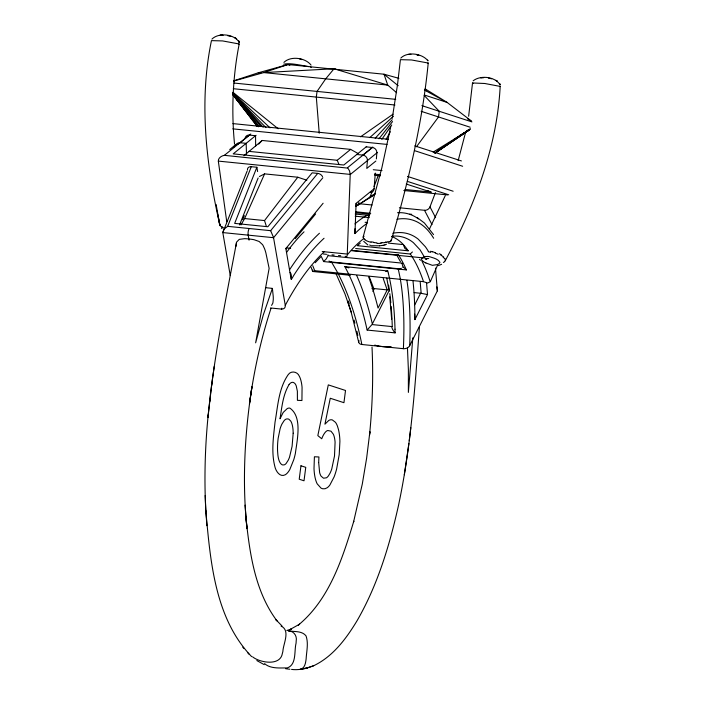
<?xml version="1.0" encoding="UTF-8"?>
<svg xmlns="http://www.w3.org/2000/svg" width="705" height="705" viewBox="0 0 705 705"><rect width="100%" height="100%" fill="white"/><g stroke="black" fill="none" stroke-linecap="round" stroke-linejoin="round"><path stroke-width="1.06" d="M403.48 245.032L404.802 248.354L408.169 250.804A199.171 73.928 -72.9 0 0 391.619 236.466M322.211 251.535L347.265 254.064L350.218 174.399L349.574 170.971L347.882 168.116L224.384 155.338C221.335 155.779 217.942 158.264 218.347 161.269L226.754 221.705M220.268 225.538A13.615 2.591 5.8 0 1 219.775 224.983L219.837 224.569M366.988 223.467A220.119 73.593 -79.2 0 0 356.792 231.786L354.967 233.584L356.087 203.375L374.091 188.755L375.298 173.095M391.011 240.96L391.108 240.863A9.288 2.423 8.6 0 0 391.275 240.431L391.301 240.308A16.259 4.248 -0.2 0 0 391.249 239.462M419.449 326.618C415.104 386.049 411.13 445.807 398.739 504.225L398.492 505.379C389.609 545.3 377.624 585.088 357.082 620.691C346.278 638.589 332.989 656.54 313.637 665.749C306.622 668.34 299.096 670.42 291.562 669.406M445.296 260.665C474.016 206.565 496.963 148.209 500.18 86.407L484.828 83.498L472.526 82.961L468.64 116.254M412.707 339.193L408.371 392.412L408.389 369.931L407.464 348.014M412.76 338.497L412.813 337.801M376.382 158.916L376.84 152.95A4.776 4.256 55.8 0 0 372.381 147.495L366.159 146.869M391.293 240.502C408.204 182.428 422.365 123.349 428.217 63.036L411.579 59.969L400.414 59.669L397.497 84.706L392.262 118.29M208.204 414.892C205.023 446.838 204.106 479.039 205.842 511.107L205.199 495.465M409.261 440.687L410.803 427.662M211.967 382.524L207.913 417.598L209.931 398.748L209.552 401.85C215.695 348.27 226.561 295.413 236.519 242.458M408.9 443.507L404.326 474.765M211.5 386.023L214.25 366.397M401.973 263.326L402.96 266.807L406.371 269.909A201.974 73.496 -84.2 0 0 398.616 255.087L352.068 250.398M234.527 143.996C231.266 110.667 232.747 76.854 239.189 43.983L222.595 40.925L211.456 40.626C198.739 101.723 206.195 164.503 219.74 224.736L216.1 204.415M324.053 238.264A224.111 101.476 -79.4 0 0 293.624 275.584C289.068 283.886 293.157 275.144 290.09 272.456M390.746 126.609L381.854 167.808L363.119 237.144L363.401 238.202M412.98 280.89A224.111 63.097 -78.9 0 1 414.884 314.95L414.91 319.603L414.672 314.122M465.52 132.593L458.171 160.617M312.668 270.059L312.571 271.266M354.967 233.584L354.976 228.737M271.002 308.358C260.779 339.422 253.862 371.517 249.455 403.912L251.941 386.798C244.67 433.645 242.071 481.436 246.97 528.662L245.067 505.141M272.333 288.565L263.291 314.95L255.633 342.833L269.134 268.367L265.908 253.016A59.017 43.631 31.2 0 0 264.587 248.786L263.062 245.481A12.126 8.962 31.2 0 0 262.507 244.6L259.132 241.48L254.047 239.718A43.983 32.518 31.2 0 0 249.676 239.065L248.028 238.88A47.596 35.188 31.2 0 0 244.573 238.678L239.268 239.374L236.686 241.991A12.126 8.962 31.2 0 0 236.422 242.793L236.043 245.499A56.876 42.044 31.2 0 0 236.008 246.318M399.374 207.755L424.498 210.284A4.776 4.001 -31.1 0 0 429.98 206.9L435.417 192.615M372.09 191.637L369.755 197.752L355.699 206.424M374.038 186.543L378.321 175.325M247.102 171.148L222.806 232.579L230.244 275.54M322.872 177.722L273.566 237.691L222.806 232.579L223.926 229.187L227.644 226.367L251.297 166.697L256.867 167.261L257.616 171.571M256.867 167.261L234.659 223.397L267.847 226.737L312.174 172.84L317.743 173.395A4.794 3.543 31.2 0 1 322.529 176.664M239.568 224.921L258.145 177.968M242.731 219.713L244.344 215.633M363.145 237.065L364.062 236.281M430.57 281.11L437.638 265.01M241.004 224.921L244.626 218.559L264.604 173.879L297.783 177.219L306.816 180.207M445.269 195.655L429.327 229.275M403.375 348.711A5.067 3.252 -13.3 0 0 409.64 345.741L437.382 290.804L436.792 286.9M358.96 202.476L357.541 205.463L373.932 194.377M437.356 290.865L435.47 268.094M372.892 291.465L374.337 288.592L387.204 289.887L378.047 308.067A227.812 96.171 -88.5 0 0 368.724 277.091M389.363 290.169L372.337 323.992A208.213 87.896 -88.5 0 0 356.721 275.54M414.822 304.736L420.603 293.254A4.776 3.225 26.7 0 1 421.158 293.333L426.992 294.461M414.91 319.603L427.521 294.558L426.525 282.538M281.85 308.2L281.392 309.072L270.464 307.97M386.111 139.343L390.385 131.72M400.828 58.066C407.552 51.271 422.233 53.474 427.909 60.753M283.912 62.401C290.68 55.624 305.424 57.722 311.046 65.089M211.967 39.075C218.717 32.315 234.633 34.016 239.242 42.45L238.836 41.057L239.242 42.45M428.217 63.036L427.627 63.265M289.103 384.516C282.925 394.809 281.877 407.19 280.017 418.805L283.216 412.425L287.261 408.556A29.504 10.734 -84.2 0 1 289.87 408.125C302.648 416.893 297.043 440.343 295.36 453.491A38.317 13.941 -84.2 0 1 293.774 459.678L289.773 469.601A28.561 10.39 -84.2 0 1 287.517 472.817A29.434 10.716 -84.2 0 1 285.164 474.809C279.92 477.611 275.743 470.949 274.853 466.534C271.117 452.02 273.487 436.836 275.029 422.18C277.858 406.159 278.634 388.446 288.186 374.672C291.068 370.31 297.633 371.641 299.352 376.285A25.653 9.332 -84.2 0 1 301.07 381.079A25.565 9.306 -84.2 0 1 302.066 387.345L301.934 400.519L297.413 400.325L297.378 391.257L296.267 386.014A16.074 5.851 -84.2 0 0 294.866 383.485L293.685 382.586A20.842 7.588 -84.2 0 0 292.839 382.339A18.894 6.874 -84.2 0 0 289.103 384.498M381.802 139.387L391.751 124.952M416.443 146.799L438.519 116.951L439.25 111.275L424.199 95.483M412.407 251.967L410.248 253.967A201.189 81.137 -79.3 0 1 423.493 281.648L427.521 283.049L430.2 281.841A205.798 82.811 -79.4 0 0 421.995 261.202M239.189 43.983L238.572 44.203M500.18 86.407L499.572 86.627M266.411 226.517L264.534 220.568L297.783 177.219M378.982 138.815L392.57 121.551M473.161 80.819C480.413 74.977 495.307 76.581 500.074 84.847L499.589 83.454L500.074 84.847M227.706 226.34L270.649 230.676L317.743 173.395M291.191 279.436L285.842 248.565L323.119 203.243M295.272 238.695L315.637 213.932M369.305 214.664L369.764 214.285M271.575 305.38L272.703 303.414A14.558 10.769 31.2 0 0 272.95 302.533L273.276 299.546A57.651 42.626 31.2 0 0 273.232 296.452L272.403 288.38L265.864 287.719M375.157 138.312L392.209 119.735M258.673 144.111L262.137 140.462L350.623 149.381L358.096 153.523M315.179 262.745L320.572 257.069M395.012 329.2L395.1 332.875L367.138 330.063L371.976 324.556L392.024 326.582M243.93 155.717L262.137 140.462M369.773 137.607L393.399 116.29M357.4 245.507L360.264 243.11M229.742 149.513L235.637 144.728M224.384 155.338L249.323 135.096L255.554 135.721L255.651 146.173M236.263 144.666A4.776 4.186 50.9 0 1 240.061 142.727L250.804 134.003M256.074 135.29L233.196 153.866L343.802 165.014L366.688 146.437M248.724 151.355L337.21 160.273L350.623 149.381M356.765 154.492L362.872 155.1L372.786 147.054M347.468 167.764L372.381 147.495M350.218 174.558L377.334 152.536M375.862 161.04L366.776 168.424L367.42 160.59A4.776 4.186 50.9 0 0 362.872 155.1M423.493 281.648L314.677 270.676L312.976 271.513L350.359 275.285M375.562 193.293L369.755 197.752L375.192 194.042M386.428 244.274L385.617 244.679A6.592 1.771 -2.2 0 1 384.771 244.935M406.371 269.909L323.613 261.564L326.204 258.973L328.098 255.668L402.017 263.124M360.546 136.814L393.064 114.184M435.047 153.241L469.504 129.746L436.421 151.584M434.906 153.135L469.495 129.738L434.941 152.862M453.738 139.643L469.451 129.658L433.152 152.121M386.516 271.531L387.75 270.949L388.243 272.87M220.295 224.208L220.145 224.296A9.086 1.736 -2.6 0 0 219.81 224.569M460.083 135.351L469.424 129.614M466.525 131.201L470.323 128.997M398.616 255.087L396.695 254.937L400.458 261.714M467.389 130.443L470.288 128.909M355.69 205.358L356.351 204.573L356.087 203.375M441.621 264.287L438.431 265.6M259.414 176.514L264.604 173.879M390.385 241.348L390.182 241.436A9.086 2.15 4.3 0 1 389.407 241.648M313.637 665.749L305.847 668.41L300.189 669.327C304.102 668.728 305.344 664.41 305.82 661.052A57.687 53.615 85.5 0 0 306.12 659.025C306.525 651.402 308.675 643.242 306.014 635.857C301.996 630.702 294.302 631.847 288.512 630.904M233.69 80.819L258.268 72.791L287.931 64.534L384.013 74.219L398.88 78.325M286.812 630.499L291.57 629.001L289.966 629.547L299.599 624.154L298.347 625.088C329.508 599.321 342.463 558.598 353.778 521.215L353.575 521.956L362.3 484.035L366.618 458.232L369.896 431.689L369.49 435.311C372.469 406.001 373.421 376.479 372.011 347.045M233.734 81.04L263.705 72.589L287.931 64.534L289.825 65.309M384.789 244.935L383.247 245.269M389.477 241.665L388.085 241.947M304.401 668.472L307.468 667.855M371.887 288.645L373.791 288.565A4.776 3.225 26.7 0 1 374.337 288.592M391.134 346.701L386.543 346.878A45.851 29.407 -13.3 0 1 383.035 346.631L382.216 346.552A42.441 27.222 -13.3 0 1 377.968 345.961M379.528 245.825L371.359 245.71M385.917 242.247L385.177 242.326M381.916 242.643L380.85 242.723M258.268 72.791L261.493 72.58M410.945 54.276L408.662 54.347M376.902 242.811L375.051 242.705A10.469 3.983 4.8 0 1 373.553 242.476M409.649 214.153L411.729 214.302M234.034 83.049L395.708 99.343M233.293 88.715L394.976 105.01M232.932 123.604L388.349 139.273M232.765 128.856L387.036 144.41M240.061 142.727L246.16 143.344L246.494 154.139M373.271 169.711L382.013 170.592M374.443 174.126L379.907 174.673M374.875 175.316L380.312 175.862M218.321 161.101L350.218 174.399M405.014 189.478L431.107 192.112L406.256 184.04M403.815 190.509L447.56 194.924M358.96 203.683L372.073 205.005M355.496 211.773L370.707 213.307M356.642 212.848L369.905 214.188M355.188 214.02L367.199 215.237A4.776 4.265 55.5 0 1 369.411 216.065M355.197 216.179L369.385 217.607M365.093 222.295L367.287 222.516M244.626 218.559L264.534 220.568M388.288 243.093L402.414 244.52M357.347 245.684L408.169 250.804M355.655 248.504L410.195 254.003M351.381 250.663L425.027 258.083L420.074 249.843L413.386 242.67A200.017 74.228 -72.9 0 0 392.2 236.166M286.256 247.913L290.619 248.354M323.278 253.985L326.538 254.311M331.985 254.866L334.161 255.078M338.515 255.518L340.691 255.739M367.138 330.063L366.292 326.3A203.489 86.177 -88.6 0 0 346.534 269.821L344.851 266.622L387.75 270.949M414.17 292.601L420.603 293.254M427.459 258.779L426.86 258.682M289.896 669.248L285.613 668.728M431.107 192.112L427.459 190.482M288.222 630.799C293.756 630.86 297.298 635.901 296.171 641.189A57.66 53.545 -72 0 1 296.056 643.233C294.029 651.12 296.814 664.63 287.261 667.926C279.814 667.882 270.412 668.957 264.551 663.599M308.675 66.543C300.92 65.442 290.363 62.63 283.718 64.208M377.977 345.943L376.399 345.582A10.064 6.46 -13.3 0 1 374.831 345.053M491.667 78.801L488.442 78.096M231.064 36.44L227.83 35.735M371.464 242.159L370.663 241.974M416.558 54.761L418.832 55.272L417.475 54.964M299.74 59.079L302.022 59.59L300.665 59.282M426.587 258.62L425.882 258.4M461.414 160.934L414.76 145.882M347.063 267.548L344.851 266.622M473.566 83.534L472.456 83.049M430.561 251.262L432.412 251.879M424.498 95.06L447.093 102.401L471.24 120.899M336.074 69.407L334.055 68.755L263.705 72.589L387.724 85.085L396.633 92.707M421.89 105.644L471.936 121.894M421.149 111.311L470.182 127.226M414.707 150.694L462.639 166.257M407.481 176.409L453.148 191.231M407.331 181.37L448.706 194.809M281.092 626.075C290.698 630.473 283.199 643.788 282.872 651.473A57.687 52.39 -52.3 0 1 282.361 653.438C280.282 666.498 259.519 662.594 252.566 656.813M310.57 67.01L311.222 67.363M435.152 252.928L438.202 254.285M370.522 245.419L369.667 245.005M285.842 248.565L286.556 248.918M222.181 226.728L221.678 226.49M264.225 664.639L256.805 660.559M425.961 262.983L432.376 265.336L437.347 264.587A19.105 8.046 13.9 0 0 439.241 263.45L439.761 262.78A6.592 2.785 14.5 0 0 439.894 262.304C437.981 258.726 432.985 257.898 429.433 256.655A5.622 2.115 14.9 0 0 426.666 256.453C423.74 256.047 418.77 259.369 423.264 261.423M367.887 244.961L363.718 241.33M424.392 89.984L447.093 102.401L425.185 88.909M467.441 118.757L471.116 121.066M417.069 217.457L424.419 223.018L433.549 234.598M364.917 239.603L364.335 239.171M424.833 89.403L426.516 90.725M232.95 92.293L278.184 128.768M398.184 85.71L384.013 74.219L387.724 85.085L334.055 68.755L325.719 78.837L317.056 91.412L316.316 97.087L319.233 133.21M380.321 175.589L379.863 175.06M281.982 625.934L275.919 619.695L276.977 620.885C254.778 591.231 249.623 552.843 245.878 516.994M345.142 256.276L346.745 256.796L347.274 254.919A205.798 68.808 -79.2 0 1 363.392 238.933M206.891 525.701L205.825 510.861C210.381 561.11 214.84 618.391 251.641 656.637M419.501 259.281L420.515 260.233M232.606 92.655L270.024 127.852M221.388 228.041L221.996 228.631M395.1 332.875L394.236 331.932M233.17 93.694L265.97 127.64M232.985 93.844L263.132 127.129M242.767 647.19L243.833 648.38M247.878 652.918L248.971 654.152M232.853 93.959L260.841 126.213M232.694 94.082L259.079 126.221M233.285 95.034L258.479 126.785M233.258 94.999L245.455 110.385M246.812 112.095L254.946 122.344M256.303 124.054L257.66 125.763M233.214 95.113L257.404 126.38M233.188 95.14L257.29 126.53M270.649 230.676L273.522 237.488L285.278 305.353A209.517 94.867 -79.4 0 1 324.212 251.782M429.988 206.9L435.628 217.686M424.498 210.284L431.998 224.613M336.003 273.619L344.957 293.888L351.161 312.042L347.979 302.198M327.86 254.734L328.177 255.43M337.21 160.273L338.946 164.283M427.627 60.066L427.909 60.753M369.279 276.845L373.791 288.565M311.134 267.318L312.553 271.222M383.22 278.475L387.204 289.887M350.984 311.504L358.686 342.137M388.34 273.258L388.525 274.042A203.489 61.238 -80.1 0 1 395.012 329.2M386.789 278.123L388.852 289.914M217.986 214.902L219.722 224.895M249.059 240.176L248.186 235.135A4.776 1.736 -84.2 0 1 249.173 228.508M389.777 296.796L391.645 319.118M420.215 281.982L421.158 293.333M388.578 285.12A208.213 62.974 -80.2 0 1 389.46 291.05M389.803 293.659A208.213 62.974 -80.2 0 1 390.808 302.674M391.143 306.402A208.213 62.974 -80.2 0 1 392.244 326.001M361.85 344.525A5.067 3.252 -13.3 0 1 359.03 340.647M406.908 280.387A209.517 58.991 -78.9 0 1 409.711 345.75M403.181 267.177A4.732 3.031 -13.3 0 1 402.916 267.398M401.374 268.261A4.732 3.031 -13.3 0 1 398.184 268.746M331.429 262.093A4.732 3.111 -14.2 0 1 329.024 260.991M348.288 300.982A209.517 92.32 -90 0 1 349.213 303.758M354.104 320.132A209.517 92.32 -90 0 1 354.897 323.128M356.897 331.262A209.517 92.32 -90 0 1 357.84 335.395M394.306 331.747A5.966 3.587 49.7 0 1 391.83 326.477M386.569 271.346A6.037 1.93 -57.4 0 1 385.723 271.531M348.949 267.821A6.037 4.882 48.8 0 1 347.168 267.371M312.764 265.723A201.119 64.657 -89.1 0 1 314.677 270.676M321.154 256.232A201.974 73.496 -84.2 0 1 323.613 261.564M245.155 137.819A4.776 4.256 55.9 0 1 249.323 135.087M234.025 146.896A4.776 4.186 50.9 0 1 238.149 144.164M354.976 223.882A224.913 75.347 -79.3 0 1 367.199 215.237M374.091 188.755A4.776 4.256 55.9 0 1 370.495 192.518M247.49 170.081A4.794 3.543 31.2 0 1 251.297 166.706M286.538 252.46A227.812 98.259 -80.6 0 1 304.022 231.83M285.208 305.353A5.067 3.745 31.2 0 1 281.392 309.107M289.649 269.636A228.808 103.194 -79.5 0 1 319.444 233.249M426.569 259.502A5.746 2.485 29 0 1 425.362 259.193M428.746 258.559A5.393 4.353 53 0 1 427.538 258.391M428.525 251.614A211.394 78.458 -73.1 0 0 425.344 246.706L418.215 239.162A205.04 76.096 -73.1 0 0 392.861 233.258M396.959 219.264A217.589 80.758 -73.1 0 1 433.637 238.255M397.532 212.707A222.507 82.573 -73.4 0 1 418.444 218.92M385.882 242.458A22.719 2.97 -2.2 0 1 382.454 242.802M387.768 241.903A13.615 1.903 -1.7 0 1 385.626 242.185M390.923 240.951A10.928 2.741 6 0 1 390.244 241.321M364.547 239.162A22.058 6.081 4.5 0 1 363.533 238.202M364.688 239.638A18.638 5.05 5 0 0 366.256 240.608A11.527 2.943 6.6 0 0 370.292 242.097M373.694 242.238A11.218 3.419 5.9 0 1 371.799 241.903M381.238 243.295A20.348 9.544 5.2 0 1 377.034 243.428M383.229 245.261A19.105 4.988 -2.4 0 1 379.501 245.798M221.238 226.481A22.719 4.283 6.4 0 1 220.048 225.697M223.617 227.83A20.348 7.129 -13.7 0 1 221.573 226.957M444.661 261.625A22.719 7.499 8.4 0 1 443.375 262.445M444.705 261.335A13.615 4.512 9.1 0 0 445.331 260.533L445.393 259.819A9.086 2.996 17.8 0 0 445.225 259.299M444.573 258.33A10.928 3.499 19.6 0 1 445.181 259.132M443.092 257.307A9.288 2.767 21.9 0 1 444.035 258.074M440.801 255.122A16.259 6.451 15.6 0 1 443.683 257.043M439.286 253.694A24.252 11.262 13.6 0 1 441.383 254.84M432.526 251.667A15.008 4.063 18.8 0 1 435.426 252.787M428.296 251.72A10.575 2.564 19 0 1 430.693 252.39M425.89 263.018A15.439 6.169 17.9 0 1 423.159 261.44M293.183 433.196L292.09 446.336L289.561 457.034A20.093 7.314 -84.2 0 1 288.248 460.189L286.124 463.493A17.184 6.257 -84.2 0 1 284.318 464.833L282.855 464.974A19.987 7.27 -84.2 0 1 279.101 460.638A19.617 7.138 -84.2 0 1 277.893 455.104L277.558 450.865A28.72 10.452 -84.2 0 1 278.149 438.343L280.096 428.807A19.74 7.182 -84.2 0 1 281.965 424.005L284.15 420.621A19.167 6.971 -84.2 0 1 286.38 418.999L287.887 418.902A24.983 9.095 -84.2 0 1 289.024 419.352L290.663 420.982A17.792 6.477 -84.2 0 1 292.117 424.375L292.302 425.097A19.555 7.112 -84.2 0 1 292.769 427.512A19.026 6.927 -84.2 0 1 293.06 430.217L293.183 433.196M318.678 462.559L319.629 472.588A17.74 6.46 -84.2 0 0 321.11 476.183L323.533 478.21L326.45 477.805A19.37 7.05 -84.2 0 0 328.451 475.84L330.002 473.258A22.181 8.072 -84.2 0 0 331.755 468.966L334.505 456.003L335.087 442.202A19.546 7.112 -84.2 0 0 334.452 437.717A18.471 6.724 -84.2 0 0 333.342 434.227L330.998 431.196L327.772 430.499A19.343 7.041 -84.2 0 0 325.393 432.147A22.534 8.196 -84.2 0 0 321.736 438.766L317.832 435.611L328.292 384.886L345.52 390.473L343.934 402.696L330.266 398.255L324.935 424.172L328.786 420.444A29.451 10.716 -84.2 0 1 332.381 419.951L335.448 422.304A28.103 10.231 -84.2 0 1 337.448 426.137L338.391 429.257A33.664 12.249 -84.2 0 1 339.158 432.976L339.352 434.306A30.579 11.13 -84.2 0 1 339.907 441.445L339.22 454.593L336.629 469.001A36.175 13.166 -84.2 0 1 334.091 476.941L329.878 485.022A29.777 10.839 -84.2 0 1 327.173 487.754L325.067 488.724L322.899 488.776A45.314 16.488 -84.2 0 1 320.995 488.08L317.197 483.841A28.852 10.496 -84.2 0 1 315.258 478.325A30.095 10.954 -84.2 0 1 314.791 476.087A28.658 10.425 -84.2 0 1 314.007 468.596L314.404 456.778L318.924 456.972L318.678 462.559M403.463 346.886L403.383 348.684L361.868 344.498L361.489 342.656A204.829 90.601 89.9 0 0 336.884 271.328L331.491 261.987L398.202 268.711L400.07 277.664A204.829 57.264 -78.7 0 1 403.463 346.886M300.964 465.785L299.22 479.224L304.014 480.784L305.758 467.345L300.964 465.785M220.744 35.303L219.898 35.329L223.08 35.259L220.744 35.303M481.339 77.665L480.502 77.691L483.674 77.62L481.339 77.665M496.584 80.767L495.73 80.3L497.298 81.172L496.584 80.767M235.919 38.387L235.082 37.92L236.651 38.801L235.919 38.387"/></g></svg>
